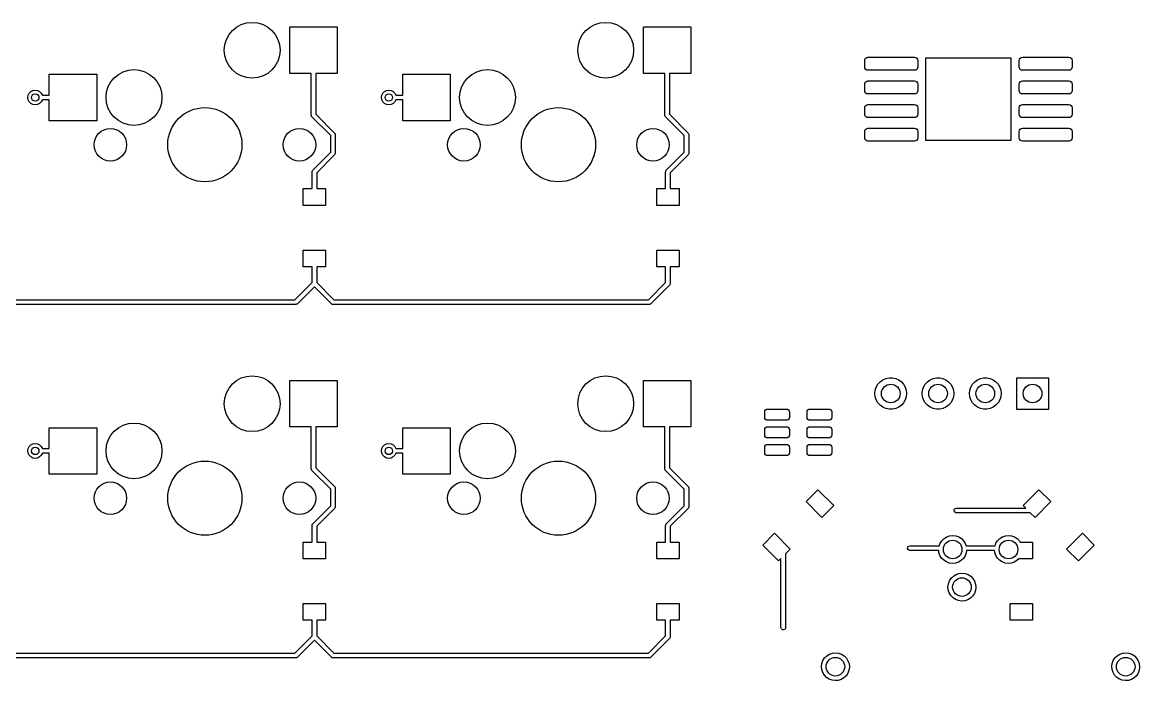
# Model space of a CAD drawing. Extents: x 8 to 224, y -144 to -4.
# Drawn here: x 91.3 to 151.3, y -111.3 to -76 of the extents above; entities that cross this region are included whole.
import ezdxf

# ---------------------------------------------------------------- set-up
doc = ezdxf.new("R2010")
doc.units = 0
doc.layers.add('BLACK', color=7, linetype='CONTINUOUS')

msp = doc.modelspace()

# ---------------------------------------------------------------- linework, layer by layer
at = {"layer": 'BLACK', "linetype": 'CONTINUOUS'}
for p, q in [((105.682, -78.71), (105.682, -76.21)), ((105.682, -76.21), (108.232, -76.21)), ((108.232, -76.21), (108.232, -78.71)), ((124.682, -78.71), (124.682, -76.21)), ((124.682, -76.21), (127.232, -76.21)), ((127.232, -76.21), (127.232, -78.71)), ((136.575, -78.015), (136.588, -77.948)), ((136.575, -78.365), (136.575, -78.015)), ((136.588, -77.948), (136.626, -77.8913)), ((136.626, -77.8913), (136.683, -77.8533)), ((136.683, -77.8533), (136.75, -77.84)), ((136.75, -77.84), (139.25, -77.84)), ((139.25, -77.84), (139.317, -77.8533)), ((139.317, -77.8533), (139.374, -77.8913)), ((139.374, -77.8913), (139.412, -77.948)), ((139.412, -77.948), (139.425, -78.015)), ((139.425, -78.015), (139.425, -78.365)), ((139.865, -82.32), (139.865, -77.87)), ((139.865, -77.87), (144.435, -77.87)), ((144.435, -77.87), (144.435, -82.32)), ((144.875, -78.015), (144.888, -77.948)), ((144.875, -78.365), (144.875, -78.015)), ((144.888, -77.948), (144.926, -77.8913)), ((144.926, -77.8913), (144.983, -77.8533)), ((144.983, -77.8533), (145.05, -77.84)), ((145.05, -77.84), (147.55, -77.84)), ((147.55, -77.84), (147.617, -77.8533)), ((147.617, -77.8533), (147.674, -77.8913)), ((147.674, -77.8913), (147.712, -77.948)), ((147.712, -77.948), (147.725, -78.015)), ((147.725, -78.015), (147.725, -78.365)), ((136.588, -78.432), (136.575, -78.365)), ((136.626, -78.4887), (136.588, -78.432)), ((136.683, -78.5267), (136.626, -78.4887)), ((136.75, -78.54), (136.683, -78.5267)), ((139.25, -78.54), (136.75, -78.54)), ((139.317, -78.5267), (139.25, -78.54)), ((139.374, -78.4887), (139.317, -78.5267)), ((139.412, -78.432), (139.374, -78.4887)), ((139.425, -78.365), (139.412, -78.432)), ((144.888, -78.432), (144.875, -78.365)), ((144.926, -78.4887), (144.888, -78.432)), ((144.983, -78.5267), (144.926, -78.4887)), ((145.05, -78.54), (144.983, -78.5267)), ((147.55, -78.54), (145.05, -78.54)), ((147.617, -78.5267), (147.55, -78.54)), ((147.674, -78.4887), (147.617, -78.5267)), ((147.712, -78.432), (147.674, -78.4887)), ((147.725, -78.365), (147.712, -78.432)), ((92.755, -79.875), (92.755, -78.75)), ((92.755, -78.75), (95.305, -78.75)), ((95.305, -78.75), (95.305, -81.25)), ((106.832, -78.71), (105.682, -78.71)), ((106.832, -80.957), (106.832, -78.71)), ((108.232, -78.71), (107.082, -78.71)), ((107.082, -78.71), (107.082, -80.9052)), ((111.755, -79.875), (111.755, -78.75)), ((111.755, -78.75), (114.305, -78.75)), ((114.305, -78.75), (114.305, -81.25)), ((125.832, -78.71), (124.682, -78.71)), ((125.832, -80.957), (125.832, -78.71)), ((127.232, -78.71), (126.082, -78.71)), ((126.082, -78.71), (126.082, -80.9052)), ((136.575, -79.285), (136.588, -79.218)), ((136.588, -79.218), (136.626, -79.1613)), ((136.626, -79.1613), (136.683, -79.1233)), ((136.683, -79.1233), (136.75, -79.11)), ((136.75, -79.11), (139.25, -79.11)), ((139.25, -79.11), (139.317, -79.1233)), ((139.317, -79.1233), (139.374, -79.1613)), ((139.374, -79.1613), (139.412, -79.218)), ((139.412, -79.218), (139.425, -79.285)), ((144.875, -79.285), (144.888, -79.218)), ((144.888, -79.218), (144.926, -79.1613)), ((144.926, -79.1613), (144.983, -79.1233)), ((144.983, -79.1233), (145.05, -79.11)), ((145.05, -79.11), (147.55, -79.11)), ((147.55, -79.11), (147.617, -79.1233)), ((147.617, -79.1233), (147.674, -79.1613)), ((147.674, -79.1613), (147.712, -79.218)), ((147.712, -79.218), (147.725, -79.285)), ((91.6196, -79.8764), (91.6764, -79.7649)), ((91.6764, -79.7649), (91.7649, -79.6764)), ((91.7649, -79.6764), (91.8764, -79.6196)), ((91.8764, -79.6196), (92, -79.6)), ((92, -79.6), (92.1236, -79.6196)), ((92.1236, -79.6196), (92.2351, -79.6764)), ((92.2351, -79.6764), (92.3236, -79.7649)), ((92.3236, -79.7649), (92.3797, -79.875)), ((110.62, -79.8764), (110.676, -79.7649)), ((110.676, -79.7649), (110.765, -79.6764)), ((110.765, -79.6764), (110.876, -79.6196)), ((110.876, -79.6196), (111, -79.6)), ((111, -79.6), (111.124, -79.6196)), ((111.124, -79.6196), (111.235, -79.6764)), ((111.235, -79.6764), (111.324, -79.7649)), ((111.324, -79.7649), (111.38, -79.875)), ((136.575, -79.635), (136.575, -79.285)), ((136.588, -79.702), (136.575, -79.635)), ((136.626, -79.7587), (136.588, -79.702)), ((136.683, -79.7967), (136.626, -79.7587)), ((136.75, -79.81), (136.683, -79.7967)), ((139.25, -79.81), (136.75, -79.81)), ((139.317, -79.7967), (139.25, -79.81)), ((139.374, -79.7587), (139.317, -79.7967)), ((139.412, -79.702), (139.374, -79.7587)), ((139.425, -79.635), (139.412, -79.702)), ((139.425, -79.285), (139.425, -79.635)), ((144.875, -79.635), (144.875, -79.285)), ((144.888, -79.702), (144.875, -79.635)), ((144.926, -79.7587), (144.888, -79.702)), ((144.983, -79.7967), (144.926, -79.7587)), ((145.05, -79.81), (144.983, -79.7967)), ((147.55, -79.81), (145.05, -79.81)), ((147.617, -79.7967), (147.55, -79.81)), ((147.674, -79.7587), (147.617, -79.7967)), ((147.712, -79.702), (147.674, -79.7587)), ((147.725, -79.635), (147.712, -79.702)), ((147.725, -79.285), (147.725, -79.635)), ((91.6, -80), (91.6196, -79.8764)), ((91.6196, -80.1236), (91.6, -80)), ((91.6764, -80.2351), (91.6196, -80.1236)), ((91.7649, -80.3236), (91.6764, -80.2351)), ((91.8764, -80.3804), (91.7649, -80.3236)), ((92, -80.4), (91.8764, -80.3804)), ((92.1236, -80.3804), (92, -80.4)), ((92.2351, -80.3236), (92.1236, -80.3804)), ((92.3236, -80.2351), (92.2351, -80.3236)), ((92.3797, -80.125), (92.3236, -80.2351)), ((92.3797, -79.875), (92.755, -79.875)), ((92.755, -80.125), (92.3797, -80.125)), ((92.755, -81.25), (92.755, -80.125)), ((110.6, -80), (110.62, -79.8764)), ((110.62, -80.1236), (110.6, -80)), ((110.676, -80.2351), (110.62, -80.1236)), ((110.765, -80.3236), (110.676, -80.2351)), ((110.876, -80.3804), (110.765, -80.3236)), ((111, -80.4), (110.876, -80.3804)), ((111.124, -80.3804), (111, -80.4)), ((111.235, -80.3236), (111.124, -80.3804)), ((111.324, -80.2351), (111.235, -80.3236)), ((111.38, -80.125), (111.324, -80.2351)), ((111.38, -79.875), (111.755, -79.875)), ((111.755, -80.125), (111.38, -80.125)), ((111.755, -81.25), (111.755, -80.125)), ((136.588, -80.488), (136.626, -80.4313)), ((136.626, -80.4313), (136.683, -80.3933)), ((136.683, -80.3933), (136.75, -80.38)), ((136.75, -80.38), (139.25, -80.38)), ((139.25, -80.38), (139.317, -80.3933)), ((139.317, -80.3933), (139.374, -80.4313)), ((139.374, -80.4313), (139.412, -80.488)), ((144.888, -80.488), (144.926, -80.4313)), ((144.926, -80.4313), (144.983, -80.3933)), ((144.983, -80.3933), (145.05, -80.38)), ((145.05, -80.38), (147.55, -80.38)), ((147.55, -80.38), (147.617, -80.3933)), ((147.617, -80.3933), (147.674, -80.4313)), ((147.674, -80.4313), (147.712, -80.488)), ((106.841, -80.9865), (106.832, -80.957)), ((106.847, -81.0166), (106.841, -80.9865)), ((106.851, -81.0218), (106.847, -81.0166)), ((106.852, -81.0245), (106.851, -81.0218)), ((106.855, -81.0276), (106.852, -81.0245)), ((106.869, -81.0454), (106.855, -81.0276)), ((107.875, -82.0518), (106.869, -81.0454)), ((107.082, -80.9052), (108.088, -81.9116)), ((125.841, -80.9865), (125.832, -80.957)), ((125.847, -81.0166), (125.841, -80.9865)), ((125.851, -81.0218), (125.847, -81.0166)), ((125.852, -81.0245), (125.851, -81.0218)), ((125.855, -81.0276), (125.852, -81.0245)), ((125.869, -81.0454), (125.855, -81.0276)), ((126.875, -82.0518), (125.869, -81.0454)), ((126.082, -80.9052), (127.088, -81.9116)), ((136.575, -80.555), (136.588, -80.488)), ((136.575, -80.905), (136.575, -80.555)), ((136.588, -80.972), (136.575, -80.905)), ((136.626, -81.0287), (136.588, -80.972)), ((136.683, -81.0667), (136.626, -81.0287)), ((139.374, -81.0287), (139.317, -81.0667)), ((139.412, -80.972), (139.374, -81.0287)), ((139.412, -80.488), (139.425, -80.555)), ((139.425, -80.905), (139.412, -80.972)), ((139.425, -80.555), (139.425, -80.905)), ((144.875, -80.555), (144.888, -80.488)), ((144.875, -80.905), (144.875, -80.555)), ((144.888, -80.972), (144.875, -80.905)), ((144.926, -81.0287), (144.888, -80.972)), ((144.983, -81.0667), (144.926, -81.0287)), ((147.674, -81.0287), (147.617, -81.0667)), ((147.712, -80.972), (147.674, -81.0287)), ((147.712, -80.488), (147.725, -80.555)), ((147.725, -80.905), (147.712, -80.972)), ((147.725, -80.555), (147.725, -80.905)), ((95.305, -81.25), (92.755, -81.25)), ((114.305, -81.25), (111.755, -81.25)), ((136.75, -81.08), (136.683, -81.0667)), ((136.683, -81.6633), (136.75, -81.65)), ((139.25, -81.08), (136.75, -81.08)), ((136.75, -81.65), (139.25, -81.65)), ((139.317, -81.0667), (139.25, -81.08)), ((139.25, -81.65), (139.317, -81.6633)), ((145.05, -81.08), (144.983, -81.0667)), ((144.983, -81.6633), (145.05, -81.65)), ((147.55, -81.08), (145.05, -81.08)), ((145.05, -81.65), (147.55, -81.65)), ((147.617, -81.0667), (147.55, -81.08)), ((147.55, -81.65), (147.617, -81.6633)), ((107.875, -82.9482), (107.875, -82.0518)), ((108.088, -81.9116), (108.102, -81.9294)), ((108.102, -81.9294), (108.105, -81.9325)), ((108.105, -81.9325), (108.106, -81.9352)), ((108.106, -81.9352), (108.11, -81.9404)), ((108.11, -81.9404), (108.116, -81.9705)), ((108.116, -81.9705), (108.125, -82)), ((108.125, -82), (108.125, -83)), ((126.875, -82.9482), (126.875, -82.0518)), ((127.088, -81.9116), (127.102, -81.9294)), ((127.102, -81.9294), (127.105, -81.9325)), ((127.105, -81.9325), (127.106, -81.9352)), ((127.106, -81.9352), (127.11, -81.9404)), ((127.11, -81.9404), (127.116, -81.9705)), ((127.116, -81.9705), (127.125, -82)), ((127.125, -82), (127.125, -83)), ((136.575, -81.825), (136.588, -81.758)), ((136.575, -82.175), (136.575, -81.825)), ((136.588, -82.242), (136.575, -82.175)), ((136.588, -81.758), (136.626, -81.7013)), ((136.626, -82.2987), (136.588, -82.242)), ((136.626, -81.7013), (136.683, -81.6633)), ((139.317, -81.6633), (139.374, -81.7013)), ((139.374, -81.7013), (139.412, -81.758)), ((139.412, -82.242), (139.374, -82.2987)), ((139.412, -81.758), (139.425, -81.825)), ((139.425, -82.175), (139.412, -82.242)), ((139.425, -81.825), (139.425, -82.175)), ((144.875, -81.825), (144.888, -81.758)), ((144.875, -82.175), (144.875, -81.825)), ((144.888, -82.242), (144.875, -82.175)), ((144.888, -81.758), (144.926, -81.7013)), ((144.926, -82.2987), (144.888, -82.242)), ((144.926, -81.7013), (144.983, -81.6633)), ((147.617, -81.6633), (147.674, -81.7013)), ((147.674, -81.7013), (147.712, -81.758)), ((147.712, -82.242), (147.674, -82.2987)), ((147.712, -81.758), (147.725, -81.825)), ((147.725, -82.175), (147.712, -82.242)), ((147.725, -81.825), (147.725, -82.175)), ((136.683, -82.3367), (136.626, -82.2987)), ((136.75, -82.35), (136.683, -82.3367)), ((139.25, -82.35), (136.75, -82.35)), ((139.317, -82.3367), (139.25, -82.35)), ((139.374, -82.2987), (139.317, -82.3367)), ((144.435, -82.32), (139.865, -82.32)), ((144.983, -82.3367), (144.926, -82.2987)), ((145.05, -82.35), (144.983, -82.3367)), ((147.55, -82.35), (145.05, -82.35)), ((147.617, -82.3367), (147.55, -82.35)), ((147.674, -82.2987), (147.617, -82.3367)), ((106.912, -83.9116), (107.875, -82.9482)), ((108.088, -83.0884), (107.125, -84.0518)), ((108.103, -83.0614), (108.088, -83.0884)), ((108.12, -83.0355), (108.103, -83.0614)), ((108.121, -83.0291), (108.12, -83.0355)), ((108.122, -83.0266), (108.121, -83.0291)), ((108.125, -83), (108.122, -83.022)), ((108.122, -83.022), (108.122, -83.0266)), ((125.912, -83.9116), (126.875, -82.9482)), ((127.088, -83.0884), (126.125, -84.0518)), ((127.103, -83.0614), (127.088, -83.0884)), ((127.12, -83.0355), (127.103, -83.0614)), ((127.121, -83.0291), (127.12, -83.0355)), ((127.122, -83.0266), (127.121, -83.0291)), ((127.125, -83), (127.122, -83.022)), ((127.122, -83.022), (127.122, -83.0266)), ((106.875, -84), (106.878, -83.978)), ((106.875, -84.9), (106.875, -84)), ((106.878, -83.9734), (106.879, -83.9709)), ((106.878, -83.978), (106.878, -83.9734)), ((106.879, -83.9709), (106.88, -83.9645)), ((106.88, -83.9645), (106.897, -83.9386)), ((106.897, -83.9386), (106.912, -83.9116)), ((107.125, -84.0518), (107.125, -84.9)), ((125.875, -84), (125.878, -83.978)), ((125.875, -84.9), (125.875, -84)), ((125.878, -83.9734), (125.879, -83.9709)), ((125.878, -83.978), (125.878, -83.9734)), ((125.879, -83.9709), (125.88, -83.9645)), ((125.88, -83.9645), (125.897, -83.9386)), ((125.897, -83.9386), (125.912, -83.9116)), ((126.125, -84.0518), (126.125, -84.9)), ((106.4, -85.8), (106.4, -84.9)), ((106.4, -84.9), (106.875, -84.9)), ((107.125, -84.9), (107.6, -84.9)), ((107.6, -84.9), (107.6, -85.8)), ((125.4, -85.8), (125.4, -84.9)), ((125.4, -84.9), (125.875, -84.9)), ((126.125, -84.9), (126.6, -84.9)), ((126.6, -84.9), (126.6, -85.8)), ((107.6, -85.8), (106.4, -85.8)), ((126.6, -85.8), (125.4, -85.8)), ((106.4, -89.1), (106.4, -88.2)), ((106.4, -88.2), (107.6, -88.2)), ((107.6, -88.2), (107.6, -89.1)), ((125.4, -89.1), (125.4, -88.2)), ((125.4, -88.2), (126.6, -88.2)), ((126.6, -88.2), (126.6, -89.1)), ((106.875, -89.1), (106.4, -89.1)), ((106.875, -89.9482), (106.875, -89.1)), ((107.6, -89.1), (107.125, -89.1)), ((107.125, -89.1), (107.125, -89.9482)), ((125.875, -89.1), (125.4, -89.1)), ((125.875, -89.9482), (125.875, -89.1)), ((126.6, -89.1), (126.125, -89.1)), ((126.125, -89.1), (126.125, -90)), ((105.948, -90.875), (106.875, -89.9482)), ((107.125, -89.9482), (108.052, -90.875)), ((124.948, -90.875), (125.875, -89.9482)), ((126.103, -90.0614), (126.088, -90.0884)), ((126.12, -90.0355), (126.103, -90.0614)), ((126.121, -90.0291), (126.12, -90.0355)), ((126.122, -90.0266), (126.121, -90.0291)), ((126.125, -90), (126.122, -90.022)), ((126.122, -90.022), (126.122, -90.0266)), ((107, -90.1768), (106.088, -91.0884)), ((107.912, -91.0884), (107, -90.1768)), ((126.088, -90.0884), (125.088, -91.0884)), ((106, -91.125), (89, -91.125)), ((89.0518, -90.875), (105.948, -90.875)), ((106.03, -91.1163), (106, -91.125)), ((106.06, -91.1099), (106.03, -91.1163)), ((106.065, -91.106), (106.06, -91.1099)), ((106.068, -91.1052), (106.065, -91.106)), ((106.071, -91.1017), (106.068, -91.1052)), ((106.088, -91.0884), (106.071, -91.1017)), ((107.939, -91.1032), (107.912, -91.0884)), ((107.964, -91.1199), (107.939, -91.1032)), ((107.971, -91.1208), (107.964, -91.1199)), ((107.973, -91.1221), (107.971, -91.1208)), ((107.978, -91.1218), (107.973, -91.1221)), ((108, -91.125), (107.978, -91.1218)), ((125, -91.125), (108, -91.125)), ((108.052, -90.875), (124.948, -90.875)), ((125.03, -91.1163), (125, -91.125)), ((125.06, -91.1099), (125.03, -91.1163)), ((125.065, -91.106), (125.06, -91.1099)), ((125.068, -91.1052), (125.065, -91.106)), ((125.071, -91.1017), (125.068, -91.1052)), ((125.088, -91.0884), (125.071, -91.1017)), ((105.682, -97.71), (105.682, -95.21)), ((105.682, -95.21), (108.232, -95.21)), ((108.232, -95.21), (108.232, -97.71)), ((124.682, -97.71), (124.682, -95.21)), ((124.682, -95.21), (127.232, -95.21)), ((127.232, -95.21), (127.232, -97.71)), ((137.198, -95.5693), (137.287, -95.4154)), ((137.287, -95.4154), (137.406, -95.2833)), ((137.406, -95.2833), (137.55, -95.1789)), ((137.55, -95.1789), (137.712, -95.1066)), ((137.712, -95.1066), (137.886, -95.0697)), ((137.886, -95.0697), (138.064, -95.0697)), ((138.064, -95.0697), (138.238, -95.1066)), ((138.238, -95.1066), (138.4, -95.1789)), ((138.4, -95.1789), (138.544, -95.2833)), ((138.544, -95.2833), (138.663, -95.4154)), ((138.663, -95.4154), (138.752, -95.5693)), ((139.738, -95.5693), (139.827, -95.4154)), ((139.827, -95.4154), (139.946, -95.2833)), ((139.946, -95.2833), (140.09, -95.1789)), ((140.09, -95.1789), (140.252, -95.1066)), ((140.252, -95.1066), (140.426, -95.0697)), ((140.426, -95.0697), (140.604, -95.0697)), ((140.604, -95.0697), (140.778, -95.1066)), ((140.778, -95.1066), (140.94, -95.1789)), ((140.94, -95.1789), (141.084, -95.2833)), ((141.084, -95.2833), (141.203, -95.4154)), ((141.203, -95.4154), (141.292, -95.5693)), ((142.278, -95.5693), (142.367, -95.4154)), ((142.367, -95.4154), (142.486, -95.2833)), ((142.486, -95.2833), (142.63, -95.1789)), ((142.63, -95.1789), (142.792, -95.1066)), ((142.792, -95.1066), (142.966, -95.0697)), ((142.966, -95.0697), (143.144, -95.0697)), ((143.144, -95.0697), (143.318, -95.1066)), ((143.318, -95.1066), (143.48, -95.1789)), ((143.48, -95.1789), (143.624, -95.2833)), ((143.624, -95.2833), (143.743, -95.4154)), ((143.743, -95.4154), (143.832, -95.5693)), ((144.745, -96.765), (144.745, -95.065)), ((144.745, -95.065), (146.445, -95.065)), ((146.445, -95.065), (146.445, -96.765)), ((137.125, -95.915), (137.144, -95.7383)), ((137.144, -96.0917), (137.125, -95.915)), ((137.144, -95.7383), (137.198, -95.5693)), ((138.752, -95.5693), (138.806, -95.7383)), ((138.806, -95.7383), (138.825, -95.915)), ((138.825, -95.915), (138.806, -96.0917)), ((139.665, -95.915), (139.684, -95.7383)), ((139.684, -96.0917), (139.665, -95.915)), ((139.684, -95.7383), (139.738, -95.5693)), ((141.292, -95.5693), (141.346, -95.7383)), ((141.346, -95.7383), (141.365, -95.915)), ((141.365, -95.915), (141.346, -96.0917)), ((142.205, -95.915), (142.224, -95.7383)), ((142.224, -96.0917), (142.205, -95.915)), ((142.224, -95.7383), (142.278, -95.5693)), ((143.832, -95.5693), (143.886, -95.7383)), ((143.886, -95.7383), (143.905, -95.915)), ((143.905, -95.915), (143.886, -96.0917)), ((137.198, -96.2607), (137.144, -96.0917)), ((137.287, -96.4146), (137.198, -96.2607)), ((137.406, -96.5467), (137.287, -96.4146)), ((137.55, -96.6511), (137.406, -96.5467)), ((137.712, -96.7234), (137.55, -96.6511)), ((138.4, -96.6511), (138.238, -96.7234)), ((138.544, -96.5467), (138.4, -96.6511)), ((138.663, -96.4146), (138.544, -96.5467)), ((138.752, -96.2607), (138.663, -96.4146)), ((138.806, -96.0917), (138.752, -96.2607)), ((139.738, -96.2607), (139.684, -96.0917)), ((139.827, -96.4146), (139.738, -96.2607)), ((139.946, -96.5467), (139.827, -96.4146)), ((140.09, -96.6511), (139.946, -96.5467)), ((140.252, -96.7234), (140.09, -96.6511)), ((140.94, -96.6511), (140.778, -96.7234)), ((141.084, -96.5467), (140.94, -96.6511)), ((141.203, -96.4146), (141.084, -96.5467)), ((141.292, -96.2607), (141.203, -96.4146)), ((141.346, -96.0917), (141.292, -96.2607)), ((142.278, -96.2607), (142.224, -96.0917)), ((142.367, -96.4146), (142.278, -96.2607)), ((142.486, -96.5467), (142.367, -96.4146)), ((142.63, -96.6511), (142.486, -96.5467)), ((142.792, -96.7234), (142.63, -96.6511)), ((143.48, -96.6511), (143.318, -96.7234)), ((143.624, -96.5467), (143.48, -96.6511)), ((143.743, -96.4146), (143.624, -96.5467)), ((143.832, -96.2607), (143.743, -96.4146)), ((143.886, -96.0917), (143.832, -96.2607)), ((131.2, -96.9), (131.211, -96.8426)), ((131.2, -97.2), (131.2, -96.9)), ((131.211, -97.2574), (131.2, -97.2)), ((131.211, -96.8426), (131.244, -96.7939)), ((131.244, -97.3061), (131.211, -97.2574)), ((131.244, -96.7939), (131.293, -96.7614)), ((131.293, -96.7614), (131.35, -96.75)), ((131.35, -96.75), (132.375, -96.75)), ((132.375, -96.75), (132.432, -96.7614)), ((132.432, -96.7614), (132.481, -96.7939)), ((132.481, -96.7939), (132.514, -96.8426)), ((132.514, -97.2574), (132.481, -97.3061)), ((132.514, -96.8426), (132.525, -96.9)), ((132.525, -97.2), (132.514, -97.2574)), ((132.525, -96.9), (132.525, -97.2)), ((133.475, -96.9), (133.486, -96.8426)), ((133.475, -97.2), (133.475, -96.9)), ((133.486, -97.2574), (133.475, -97.2)), ((133.486, -96.8426), (133.519, -96.7939)), ((133.519, -97.3061), (133.486, -97.2574)), ((133.519, -96.7939), (133.568, -96.7614)), ((133.568, -96.7614), (133.625, -96.75)), ((133.625, -96.75), (134.65, -96.75)), ((134.65, -96.75), (134.707, -96.7614)), ((134.707, -96.7614), (134.756, -96.7939)), ((134.756, -96.7939), (134.789, -96.8426)), ((134.789, -97.2574), (134.756, -97.3061)), ((134.789, -96.8426), (134.8, -96.9)), ((134.8, -97.2), (134.789, -97.2574)), ((134.8, -96.9), (134.8, -97.2)), ((137.886, -96.7603), (137.712, -96.7234)), ((138.064, -96.7603), (137.886, -96.7603)), ((138.238, -96.7234), (138.064, -96.7603)), ((140.426, -96.7603), (140.252, -96.7234)), ((140.604, -96.7603), (140.426, -96.7603)), ((140.778, -96.7234), (140.604, -96.7603)), ((142.966, -96.7603), (142.792, -96.7234)), ((143.144, -96.7603), (142.966, -96.7603)), ((143.318, -96.7234), (143.144, -96.7603)), ((146.445, -96.765), (144.745, -96.765)), ((92.755, -98.875), (92.755, -97.75)), ((92.755, -97.75), (95.305, -97.75)), ((95.305, -97.75), (95.305, -100.25)), ((106.832, -97.71), (105.682, -97.71)), ((106.832, -99.957), (106.832, -97.71)), ((108.232, -97.71), (107.082, -97.71)), ((107.082, -97.71), (107.082, -99.9052)), ((111.755, -98.875), (111.755, -97.75)), ((111.755, -97.75), (114.305, -97.75)), ((114.305, -97.75), (114.305, -100.25)), ((125.832, -97.71), (124.682, -97.71)), ((125.832, -99.957), (125.832, -97.71)), ((127.232, -97.71), (126.082, -97.71)), ((126.082, -97.71), (126.082, -99.9052)), ((131.2, -97.85), (131.211, -97.7926)), ((131.2, -98.15), (131.2, -97.85)), ((131.211, -97.7926), (131.244, -97.7439)), ((131.293, -97.3386), (131.244, -97.3061)), ((131.244, -97.7439), (131.293, -97.7114)), ((131.35, -97.35), (131.293, -97.3386)), ((131.293, -97.7114), (131.35, -97.7)), ((132.375, -97.35), (131.35, -97.35)), ((131.35, -97.7), (132.375, -97.7)), ((132.432, -97.3386), (132.375, -97.35)), ((132.375, -97.7), (132.432, -97.7114)), ((132.481, -97.3061), (132.432, -97.3386)), ((132.432, -97.7114), (132.481, -97.7439)), ((132.481, -97.7439), (132.514, -97.7926)), ((132.514, -97.7926), (132.525, -97.85)), ((132.525, -97.85), (132.525, -98.15)), ((133.475, -97.85), (133.486, -97.7926)), ((133.475, -98.15), (133.475, -97.85)), ((133.486, -97.7926), (133.519, -97.7439)), ((133.568, -97.3386), (133.519, -97.3061)), ((133.519, -97.7439), (133.568, -97.7114)), ((133.625, -97.35), (133.568, -97.3386)), ((133.568, -97.7114), (133.625, -97.7)), ((134.65, -97.35), (133.625, -97.35)), ((133.625, -97.7), (134.65, -97.7)), ((134.707, -97.3386), (134.65, -97.35)), ((134.65, -97.7), (134.707, -97.7114)), ((134.756, -97.3061), (134.707, -97.3386)), ((134.707, -97.7114), (134.756, -97.7439)), ((134.756, -97.7439), (134.789, -97.7926)), ((134.789, -97.7926), (134.8, -97.85)), ((134.8, -97.85), (134.8, -98.15)), ((131.211, -98.2074), (131.2, -98.15)), ((131.244, -98.2561), (131.211, -98.2074)), ((131.293, -98.2886), (131.244, -98.2561)), ((131.35, -98.3), (131.293, -98.2886)), ((132.375, -98.3), (131.35, -98.3)), ((132.432, -98.2886), (132.375, -98.3)), ((132.481, -98.2561), (132.432, -98.2886)), ((132.514, -98.2074), (132.481, -98.2561)), ((132.525, -98.15), (132.514, -98.2074)), ((133.486, -98.2074), (133.475, -98.15)), ((133.519, -98.2561), (133.486, -98.2074)), ((133.568, -98.2886), (133.519, -98.2561)), ((133.625, -98.3), (133.568, -98.2886)), ((134.65, -98.3), (133.625, -98.3)), ((134.707, -98.2886), (134.65, -98.3)), ((134.756, -98.2561), (134.707, -98.2886)), ((134.789, -98.2074), (134.756, -98.2561)), ((134.8, -98.15), (134.789, -98.2074)), ((91.6, -99), (91.6196, -98.8764)), ((91.6196, -99.1236), (91.6, -99)), ((91.6196, -98.8764), (91.6764, -98.7649)), ((91.6764, -98.7649), (91.7649, -98.6764)), ((91.7649, -98.6764), (91.8764, -98.6196)), ((91.8764, -98.6196), (92, -98.6)), ((92, -98.6), (92.1236, -98.6196)), ((92.1236, -98.6196), (92.2351, -98.6764)), ((92.2351, -98.6764), (92.3236, -98.7649)), ((92.3236, -98.7649), (92.3797, -98.875)), ((92.3797, -98.875), (92.755, -98.875)), ((110.6, -99), (110.62, -98.8764)), ((110.62, -99.1236), (110.6, -99)), ((110.62, -98.8764), (110.676, -98.7649)), ((110.676, -98.7649), (110.765, -98.6764)), ((110.765, -98.6764), (110.876, -98.6196)), ((110.876, -98.6196), (111, -98.6)), ((111, -98.6), (111.124, -98.6196)), ((111.124, -98.6196), (111.235, -98.6764)), ((111.235, -98.6764), (111.324, -98.7649)), ((111.324, -98.7649), (111.38, -98.875)), ((111.38, -98.875), (111.755, -98.875)), ((131.2, -98.8), (131.211, -98.7426)), ((131.2, -99.1), (131.2, -98.8)), ((131.211, -98.7426), (131.244, -98.6939)), ((131.244, -98.6939), (131.293, -98.6614)), ((131.293, -98.6614), (131.35, -98.65)), ((131.35, -98.65), (132.375, -98.65)), ((132.375, -98.65), (132.432, -98.6614)), ((132.432, -98.6614), (132.481, -98.6939)), ((132.481, -98.6939), (132.514, -98.7426)), ((132.514, -98.7426), (132.525, -98.8)), ((132.525, -98.8), (132.525, -99.1)), ((133.475, -98.8), (133.486, -98.7426)), ((133.475, -99.1), (133.475, -98.8)), ((133.486, -98.7426), (133.519, -98.6939)), ((133.519, -98.6939), (133.568, -98.6614)), ((133.568, -98.6614), (133.625, -98.65)), ((133.625, -98.65), (134.65, -98.65)), ((134.65, -98.65), (134.707, -98.6614)), ((134.707, -98.6614), (134.756, -98.6939)), ((134.756, -98.6939), (134.789, -98.7426)), ((134.789, -98.7426), (134.8, -98.8)), ((134.8, -98.8), (134.8, -99.1)), ((91.6764, -99.2351), (91.6196, -99.1236)), ((91.7649, -99.3236), (91.6764, -99.2351)), ((91.8764, -99.3804), (91.7649, -99.3236)), ((92, -99.4), (91.8764, -99.3804)), ((92.1236, -99.3804), (92, -99.4)), ((92.2351, -99.3236), (92.1236, -99.3804)), ((92.3236, -99.2351), (92.2351, -99.3236)), ((92.3797, -99.125), (92.3236, -99.2351)), ((92.755, -99.125), (92.3797, -99.125)), ((92.755, -100.25), (92.755, -99.125)), ((110.676, -99.2351), (110.62, -99.1236)), ((110.765, -99.3236), (110.676, -99.2351)), ((110.876, -99.3804), (110.765, -99.3236)), ((111, -99.4), (110.876, -99.3804)), ((111.124, -99.3804), (111, -99.4)), ((111.235, -99.3236), (111.124, -99.3804)), ((111.324, -99.2351), (111.235, -99.3236)), ((111.38, -99.125), (111.324, -99.2351)), ((111.755, -99.125), (111.38, -99.125)), ((111.755, -100.25), (111.755, -99.125)), ((131.211, -99.1574), (131.2, -99.1)), ((131.244, -99.2061), (131.211, -99.1574)), ((131.293, -99.2386), (131.244, -99.2061)), ((131.35, -99.25), (131.293, -99.2386)), ((132.375, -99.25), (131.35, -99.25)), ((132.432, -99.2386), (132.375, -99.25)), ((132.481, -99.2061), (132.432, -99.2386)), ((132.514, -99.1574), (132.481, -99.2061)), ((132.525, -99.1), (132.514, -99.1574)), ((133.486, -99.1574), (133.475, -99.1)), ((133.519, -99.2061), (133.486, -99.1574)), ((133.568, -99.2386), (133.519, -99.2061)), ((133.625, -99.25), (133.568, -99.2386)), ((134.65, -99.25), (133.625, -99.25)), ((134.707, -99.2386), (134.65, -99.25)), ((134.756, -99.2061), (134.707, -99.2386)), ((134.789, -99.1574), (134.756, -99.2061)), ((134.8, -99.1), (134.789, -99.1574)), ((95.305, -100.25), (92.755, -100.25)), ((106.841, -99.9865), (106.832, -99.957)), ((106.847, -100.017), (106.841, -99.9865)), ((106.851, -100.022), (106.847, -100.017)), ((106.852, -100.025), (106.851, -100.022)), ((106.855, -100.028), (106.852, -100.025)), ((106.869, -100.045), (106.855, -100.028)), ((107.875, -101.052), (106.869, -100.045)), ((107.082, -99.9052), (108.088, -100.912)), ((114.305, -100.25), (111.755, -100.25)), ((125.841, -99.9865), (125.832, -99.957)), ((125.847, -100.017), (125.841, -99.9865)), ((125.851, -100.022), (125.847, -100.017)), ((125.852, -100.025), (125.851, -100.022)), ((125.855, -100.028), (125.852, -100.025)), ((125.869, -100.045), (125.855, -100.028)), ((126.875, -101.052), (125.869, -100.045)), ((126.082, -99.9052), (127.088, -100.912)), ((107.875, -101.948), (107.875, -101.052)), ((108.088, -100.912), (108.102, -100.929)), ((108.102, -100.929), (108.105, -100.932)), ((108.105, -100.932), (108.106, -100.935)), ((108.106, -100.935), (108.11, -100.94)), ((108.11, -100.94), (108.116, -100.97)), ((108.116, -100.97), (108.125, -101)), ((108.125, -101), (108.125, -102)), ((126.875, -101.948), (126.875, -101.052)), ((127.088, -100.912), (127.102, -100.929)), ((127.102, -100.929), (127.105, -100.932)), ((127.105, -100.932), (127.106, -100.935)), ((127.106, -100.935), (127.11, -100.94)), ((127.11, -100.94), (127.116, -100.97)), ((127.116, -100.97), (127.125, -101)), ((127.125, -101), (127.125, -102)), ((133.424, -101.727), (134.061, -101.091)), ((134.061, -101.091), (134.909, -101.939)), ((145.091, -101.939), (145.939, -101.091)), ((145.939, -101.091), (146.576, -101.727)), ((106.912, -102.912), (107.875, -101.948)), ((108.103, -102.061), (108.088, -102.088)), ((108.12, -102.036), (108.103, -102.061)), ((108.121, -102.029), (108.12, -102.036)), ((108.122, -102.027), (108.121, -102.029)), ((108.125, -102), (108.122, -102.022)), ((108.122, -102.022), (108.122, -102.027)), ((125.912, -102.912), (126.875, -101.948)), ((127.103, -102.061), (127.088, -102.088)), ((127.12, -102.036), (127.103, -102.061)), ((127.121, -102.029), (127.12, -102.036)), ((127.122, -102.027), (127.121, -102.029)), ((127.125, -102), (127.122, -102.022)), ((127.122, -102.022), (127.122, -102.027)), ((134.273, -102.576), (133.424, -101.727)), ((134.909, -101.939), (134.273, -102.576)), ((141.432, -102.095), (141.5, -102.075)), ((141.5, -102.075), (145.226, -102.075)), ((145.226, -102.075), (145.091, -101.939)), ((146.576, -101.727), (145.727, -102.576)), ((108.088, -102.088), (107.125, -103.052)), ((127.088, -102.088), (126.125, -103.052)), ((141.376, -102.218), (141.386, -102.148)), ((141.405, -102.282), (141.376, -102.218)), ((141.386, -102.148), (141.432, -102.095)), ((141.464, -102.32), (141.405, -102.282)), ((141.5, -102.325), (141.464, -102.32)), ((145.467, -102.325), (141.5, -102.325)), ((145.474, -102.323), (145.467, -102.325)), ((145.727, -102.576), (145.474, -102.323)), ((106.875, -103), (106.878, -102.978)), ((106.875, -103.9), (106.875, -103)), ((106.878, -102.973), (106.879, -102.971)), ((106.878, -102.978), (106.878, -102.973)), ((106.879, -102.971), (106.88, -102.964)), ((106.88, -102.964), (106.897, -102.939)), ((106.897, -102.939), (106.912, -102.912)), ((107.125, -103.052), (107.125, -103.9)), ((125.875, -103), (125.878, -102.978)), ((125.875, -103.9), (125.875, -103)), ((125.878, -102.973), (125.879, -102.971)), ((125.878, -102.978), (125.878, -102.973)), ((125.879, -102.971), (125.88, -102.964)), ((125.88, -102.964), (125.897, -102.939)), ((125.897, -102.939), (125.912, -102.912)), ((126.125, -103.052), (126.125, -103.9)), ((131.091, -104.061), (131.727, -103.424)), ((131.727, -103.424), (132.576, -104.273)), ((140.628, -103.967), (140.719, -103.826)), ((140.719, -103.826), (140.838, -103.709)), ((140.838, -103.709), (140.981, -103.621)), ((140.981, -103.621), (141.139, -103.567)), ((141.139, -103.567), (141.305, -103.55)), ((141.305, -103.55), (141.471, -103.57)), ((141.471, -103.57), (141.629, -103.626)), ((141.629, -103.626), (141.77, -103.715)), ((141.77, -103.715), (141.888, -103.834)), ((141.888, -103.834), (141.976, -103.976)), ((143.628, -103.967), (143.719, -103.826)), ((143.719, -103.826), (143.838, -103.709)), ((143.838, -103.709), (143.981, -103.621)), ((143.981, -103.621), (144.139, -103.567)), ((144.139, -103.567), (144.305, -103.55)), ((144.305, -103.55), (144.471, -103.57)), ((144.471, -103.57), (144.629, -103.626)), ((144.629, -103.626), (144.77, -103.715)), ((144.77, -103.715), (144.888, -103.834)), ((144.888, -103.834), (144.929, -103.9)), ((147.424, -104.273), (148.273, -103.424)), ((148.273, -103.424), (148.909, -104.061)), ((106.4, -104.8), (106.4, -103.9)), ((106.4, -103.9), (106.875, -103.9)), ((107.125, -103.9), (107.6, -103.9)), ((107.6, -103.9), (107.6, -104.8)), ((125.4, -104.8), (125.4, -103.9)), ((125.4, -103.9), (125.875, -103.9)), ((126.125, -103.9), (126.6, -103.9)), ((126.6, -103.9), (126.6, -104.8)), ((131.939, -104.909), (131.091, -104.061)), ((132.576, -104.273), (132.323, -104.526)), ((138.876, -104.238), (138.886, -104.168)), ((138.905, -104.302), (138.876, -104.238)), ((138.886, -104.168), (138.932, -104.115)), ((138.964, -104.34), (138.905, -104.302)), ((138.932, -104.115), (139, -104.095)), ((139, -104.345), (138.964, -104.34)), ((139, -104.095), (140.581, -104.095)), ((140.556, -104.345), (139, -104.345)), ((140.566, -104.456), (140.556, -104.345)), ((140.619, -104.615), (140.566, -104.456)), ((140.581, -104.095), (140.628, -103.967)), ((141.976, -103.976), (142.018, -104.095)), ((142.018, -104.095), (143.581, -104.095)), ((142.046, -104.345), (142.026, -104.487)), ((143.556, -104.345), (142.046, -104.345)), ((143.566, -104.456), (143.556, -104.345)), ((143.619, -104.615), (143.566, -104.456)), ((143.581, -104.095), (143.628, -103.967)), ((144.929, -103.9), (145.6, -103.9)), ((145.6, -103.9), (145.6, -104.8)), ((148.061, -104.909), (147.424, -104.273)), ((148.909, -104.061), (148.061, -104.909)), ((107.6, -104.8), (106.4, -104.8)), ((126.6, -104.8), (125.4, -104.8)), ((132.075, -104.774), (131.939, -104.909)), ((132.075, -108.5), (132.075, -104.774)), ((132.323, -104.526), (132.325, -104.533)), ((132.325, -104.533), (132.325, -108.5)), ((140.706, -104.758), (140.619, -104.615)), ((140.822, -104.878), (140.706, -104.758)), ((140.962, -104.969), (140.822, -104.878)), ((141.119, -105.028), (140.962, -104.969)), ((141.284, -105.05), (141.119, -105.028)), ((141.451, -105.035), (141.284, -105.05)), ((141.61, -104.983), (141.451, -105.035)), ((141.753, -104.897), (141.61, -104.983)), ((141.875, -104.782), (141.753, -104.897)), ((141.967, -104.643), (141.875, -104.782)), ((142.026, -104.487), (141.967, -104.643)), ((143.706, -104.758), (143.619, -104.615)), ((143.822, -104.878), (143.706, -104.758)), ((143.962, -104.969), (143.822, -104.878)), ((144.119, -105.028), (143.962, -104.969)), ((144.284, -105.05), (144.119, -105.028)), ((144.451, -105.035), (144.284, -105.05)), ((144.61, -104.983), (144.451, -105.035)), ((144.753, -104.897), (144.61, -104.983)), ((144.856, -104.8), (144.753, -104.897)), ((145.6, -104.8), (144.856, -104.8)), ((141.338, -105.729), (141.481, -105.641)), ((141.481, -105.641), (141.639, -105.587)), ((141.639, -105.587), (141.805, -105.57)), ((141.805, -105.57), (141.971, -105.59)), ((141.971, -105.59), (142.129, -105.646)), ((142.129, -105.646), (142.27, -105.735)), ((141.05, -106.31), (141.071, -106.144)), ((141.071, -106.144), (141.128, -105.987)), ((141.128, -105.987), (141.219, -105.846)), ((141.219, -105.846), (141.338, -105.729)), ((142.27, -105.735), (142.388, -105.854)), ((142.388, -105.854), (142.476, -105.996)), ((142.476, -105.996), (142.531, -106.154)), ((142.531, -106.154), (142.55, -106.32)), ((141.066, -106.476), (141.05, -106.31)), ((141.119, -106.635), (141.066, -106.476)), ((141.206, -106.778), (141.119, -106.635)), ((141.322, -106.898), (141.206, -106.778)), ((142.375, -106.802), (142.253, -106.917)), ((142.467, -106.663), (142.375, -106.802)), ((142.526, -106.507), (142.467, -106.663)), ((142.55, -106.341), (142.526, -106.507)), ((142.55, -106.32), (142.55, -106.341)), ((106.4, -108.1), (106.4, -107.2)), ((106.4, -107.2), (107.6, -107.2)), ((107.6, -107.2), (107.6, -108.1)), ((125.4, -108.1), (125.4, -107.2)), ((125.4, -107.2), (126.6, -107.2)), ((126.6, -107.2), (126.6, -108.1)), ((141.462, -106.989), (141.322, -106.898)), ((141.619, -107.048), (141.462, -106.989)), ((141.784, -107.07), (141.619, -107.048)), ((141.951, -107.055), (141.784, -107.07)), ((142.11, -107.003), (141.951, -107.055)), ((142.253, -106.917), (142.11, -107.003)), ((144.4, -108.1), (144.4, -107.2)), ((144.4, -107.2), (145.6, -107.2)), ((145.6, -107.2), (145.6, -108.1)), ((106.875, -108.1), (106.4, -108.1)), ((106.875, -108.948), (106.875, -108.1)), ((107.6, -108.1), (107.125, -108.1)), ((107.125, -108.1), (107.125, -108.948)), ((125.875, -108.1), (125.4, -108.1)), ((125.875, -108.948), (125.875, -108.1)), ((126.6, -108.1), (126.125, -108.1)), ((126.125, -108.1), (126.125, -109)), ((132.095, -108.568), (132.075, -108.5)), ((132.148, -108.614), (132.095, -108.568)), ((132.218, -108.624), (132.148, -108.614)), ((132.282, -108.595), (132.218, -108.624)), ((132.32, -108.536), (132.282, -108.595)), ((132.325, -108.5), (132.32, -108.536)), ((145.6, -108.1), (144.4, -108.1)), ((105.948, -109.875), (106.875, -108.948)), ((107, -109.177), (106.088, -110.088)), ((107.912, -110.088), (107, -109.177)), ((107.125, -108.948), (108.052, -109.875)), ((124.948, -109.875), (125.875, -108.948)), ((126.088, -109.088), (125.088, -110.088)), ((126.103, -109.061), (126.088, -109.088)), ((126.12, -109.036), (126.103, -109.061)), ((126.121, -109.029), (126.12, -109.036)), ((126.122, -109.027), (126.121, -109.029)), ((126.125, -109), (126.122, -109.022)), ((126.122, -109.022), (126.122, -109.027)), ((89.0518, -109.875), (105.948, -109.875)), ((108.052, -109.875), (124.948, -109.875)), ((134.681, -109.921), (134.839, -109.867)), ((134.839, -109.867), (135.005, -109.85)), ((135.005, -109.85), (135.171, -109.87)), ((135.171, -109.87), (135.329, -109.926)), ((150.281, -109.921), (150.439, -109.867)), ((150.439, -109.867), (150.605, -109.85)), ((150.605, -109.85), (150.771, -109.87)), ((150.771, -109.87), (150.929, -109.926)), ((106, -110.125), (89, -110.125)), ((106.03, -110.116), (106, -110.125)), ((106.06, -110.11), (106.03, -110.116)), ((106.065, -110.106), (106.06, -110.11)), ((106.068, -110.105), (106.065, -110.106)), ((106.071, -110.102), (106.068, -110.105)), ((106.088, -110.088), (106.071, -110.102)), ((107.939, -110.103), (107.912, -110.088)), ((107.964, -110.12), (107.939, -110.103)), ((107.971, -110.121), (107.964, -110.12)), ((107.973, -110.122), (107.971, -110.121)), ((107.978, -110.122), (107.973, -110.122)), ((108, -110.125), (107.978, -110.122)), ((125, -110.125), (108, -110.125)), ((125.03, -110.116), (125, -110.125)), ((125.06, -110.11), (125.03, -110.116)), ((125.065, -110.106), (125.06, -110.11)), ((125.068, -110.105), (125.065, -110.106)), ((125.071, -110.102), (125.068, -110.105)), ((125.088, -110.088), (125.071, -110.102)), ((134.25, -110.59), (134.271, -110.424)), ((134.271, -110.424), (134.328, -110.267)), ((134.328, -110.267), (134.419, -110.126)), ((134.419, -110.126), (134.538, -110.009)), ((134.538, -110.009), (134.681, -109.921)), ((135.329, -109.926), (135.47, -110.015)), ((135.47, -110.015), (135.588, -110.134)), ((135.588, -110.134), (135.676, -110.276)), ((135.676, -110.276), (135.731, -110.434)), ((135.731, -110.434), (135.75, -110.6)), ((149.85, -110.59), (149.871, -110.424)), ((149.871, -110.424), (149.928, -110.267)), ((149.928, -110.267), (150.019, -110.126)), ((150.019, -110.126), (150.138, -110.009)), ((150.138, -110.009), (150.281, -109.921)), ((150.929, -109.926), (151.07, -110.015)), ((151.07, -110.015), (151.188, -110.134)), ((151.188, -110.134), (151.276, -110.276)), ((151.276, -110.276), (151.331, -110.434)), ((151.331, -110.434), (151.35, -110.6)), ((134.266, -110.756), (134.25, -110.59)), ((134.319, -110.915), (134.266, -110.756)), ((134.406, -111.058), (134.319, -110.915)), ((134.522, -111.178), (134.406, -111.058)), ((135.575, -111.082), (135.453, -111.197)), ((135.667, -110.943), (135.575, -111.082)), ((135.726, -110.787), (135.667, -110.943)), ((135.75, -110.621), (135.726, -110.787)), ((135.75, -110.6), (135.75, -110.621)), ((149.866, -110.756), (149.85, -110.59)), ((149.919, -110.915), (149.866, -110.756)), ((150.006, -111.058), (149.919, -110.915)), ((150.122, -111.178), (150.006, -111.058)), ((151.175, -111.082), (151.053, -111.197)), ((151.267, -110.943), (151.175, -111.082)), ((151.326, -110.787), (151.267, -110.943)), ((151.35, -110.621), (151.326, -110.787)), ((151.35, -110.6), (151.35, -110.621)), ((134.662, -111.269), (134.522, -111.178)), ((134.819, -111.328), (134.662, -111.269)), ((134.984, -111.35), (134.819, -111.328)), ((135.151, -111.335), (134.984, -111.35)), ((135.31, -111.283), (135.151, -111.335)), ((135.453, -111.197), (135.31, -111.283)), ((150.262, -111.269), (150.122, -111.178)), ((150.419, -111.328), (150.262, -111.269)), ((150.584, -111.35), (150.419, -111.328)), ((150.751, -111.335), (150.584, -111.35)), ((150.91, -111.283), (150.751, -111.335)), ((151.053, -111.197), (150.91, -111.283))]:
    msp.add_line(p, q, dxfattribs=at)
at = {"layer": 'BLACK'}
for centre, radius in [((103.655, -77.46), 1.5), ((122.655, -77.46), 1.5), ((97.305, -80), 1.5), ((116.305, -80), 1.5), ((92, -80), 0.2), ((111, -80), 0.2), ((101.115, -82.54), 1.9939), ((120.115, -82.54), 1.9939), ((96.035, -82.54), 0.875), ((106.195, -82.54), 0.875), ((115.035, -82.54), 0.875), ((125.195, -82.54), 0.875), ((103.655, -96.46), 1.5), ((122.655, -96.46), 1.5), ((137.975, -95.915), 0.5), ((140.515, -95.915), 0.5), ((143.055, -95.915), 0.5), ((145.595, -95.915), 0.5), ((97.305, -99), 1.5), ((116.305, -99), 1.5), ((92, -99), 0.2), ((111, -99), 0.2), ((101.115, -101.54), 1.9939), ((120.115, -101.54), 1.9939), ((96.035, -101.54), 0.875), ((106.195, -101.54), 0.875), ((115.035, -101.54), 0.875), ((125.195, -101.54), 0.875), ((141.3, -104.3), 0.5), ((144.3, -104.3), 0.5), ((141.8, -106.32), 0.5), ((135, -110.6), 0.5), ((150.6, -110.6), 0.5)]:
    msp.add_circle(centre, radius, dxfattribs=at)

doc.saveas('drawing.dxf')
